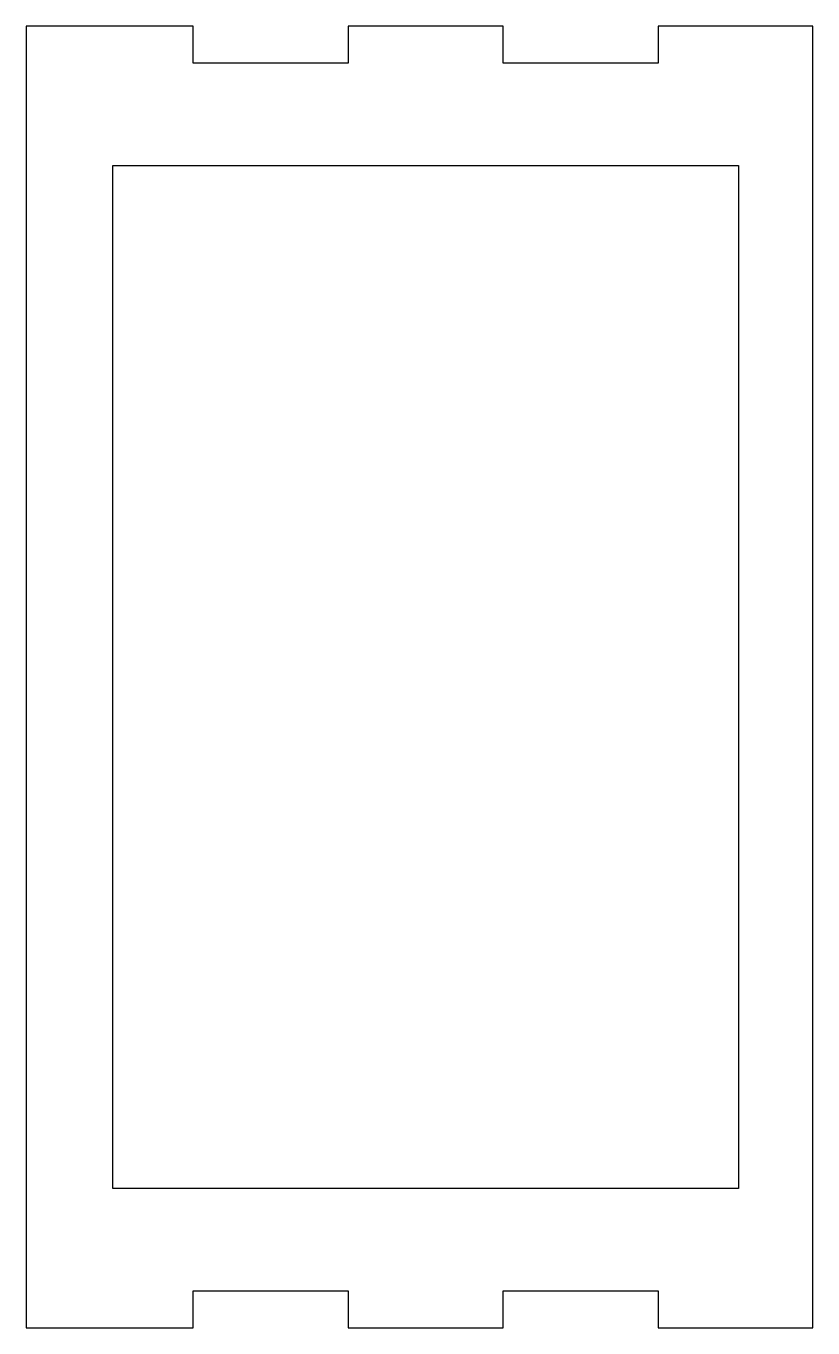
# Model space of a CAD drawing. Header units: millimetres. Extents: x 497 to 624, y -212 to -2.
import ezdxf

# ---------------------------------------------------------------- set-up
doc = ezdxf.new("R2010")
doc.units = ezdxf.units.MM
doc.layers.get('0').update_dxf_attribs({"linetype": 'CONTINUOUS'})

msp = doc.modelspace()

# ---------------------------------------------------------------- linework, layer by layer
for points in [[(598.58, -211.95), (623.58, -211.95), (623.58, -1.95), (598.58, -1.95), (598.58, -7.95), (573.58, -7.95), (573.58, -1.95), (548.58, -1.95), (548.58, -7.95), (523.58, -7.95), (523.58, -1.95), (496.58, -1.95), (496.58, -211.95), (523.58, -211.95), (523.58, -205.95), (548.58, -205.95), (548.58, -211.95), (573.58, -211.95), (573.58, -205.95), (598.58, -205.95)], [(611.58, -189.45), (510.58, -189.45), (510.58, -24.45), (611.58, -24.45)]]:
    msp.add_lwpolyline(points, close=True)

doc.saveas('drawing.dxf')
